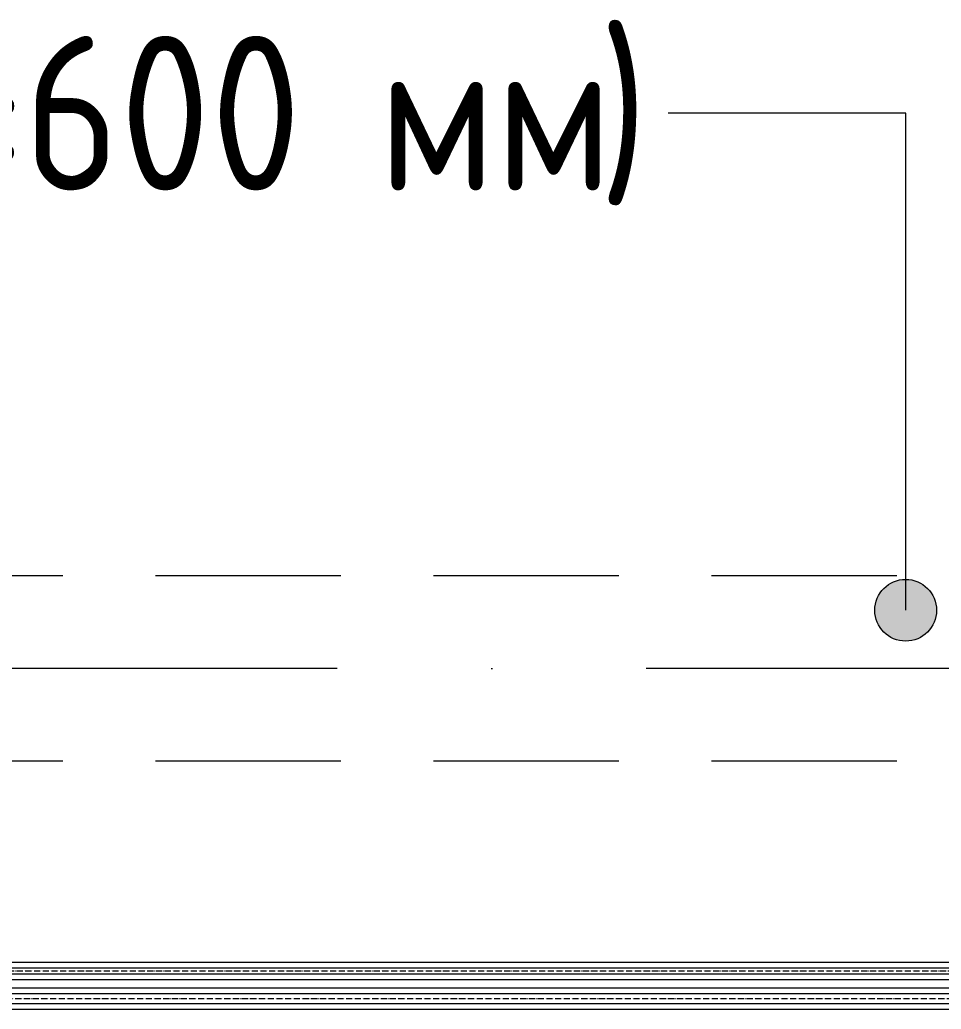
# Model space of a CAD drawing. Header units: millimetres. Extents: x -88595 to 880822, y -1054509 to -148035.
# Drawn here: x 190598 to 192090, y -242104 to -240502 of the extents above; entities that cross this region are included whole.
import ezdxf

# ---------------------------------------------------------------- set-up
doc = ezdxf.new("R2010")
doc.units = ezdxf.units.MM
for name, pattern in [('$0$ADSK_Осевая', [14, 10, -2, 0, -2]), ('ADSK_Линия сетки', [25, 20, -2.5, 0, -2.5]), ('ADSK_Сверху', [4.5, 3, -1.5])]:
    doc.linetypes.add(name, pattern=pattern)
for name, color, linetype, lineweight in [('Аннотация', 7, 'Continuous', 20), ('Изоляция', 7, 'Continuous', 18), ('Линии', 7, 'Continuous', 9), ('Оборудование', 7, 'Continuous', 18), ('Оси', 7, 'Continuous', 9), ('Трубопровод', 7, 'Continuous', 18)]:
    doc.layers.add(name, color=color, linetype=linetype, lineweight=lineweight)
doc.styles.add('GOST Common_3', font='GOST_Common.ttf', dxfattribs={"width": 0.9, "height": 2.5})

# ---------------------------------------------------------------- blocks, each defined once
blk = doc.blocks.new('1 этаж')
at = {"layer": 'Аннотация', "lineweight": 9}
h = blk.add_hatch(color=256, dxfattribs=at)
edge = h.paths.add_edge_path()
edge.add_arc((228162.3, 686856.8), 50, 0, 360)
for p, q in [((227783.8, 687661.7), (227777.7, 687661.7)), ((228162.3, 687661.7), (227783.8, 687661.7)), ((228162.3, 686856.8), (228162.3, 687661.7))]:
    blk.add_line(p, q, dxfattribs=at)
blk.add_circle((228162.3, 686856.8), 50, dxfattribs=at)
at = {"layer": 'Линии', "linetype": 'ADSK_Сверху', "ltscale": 100}
for p, q in [((240297.7, 686912.6), (219832.7, 686912.6)), ((240297.7, 686612.6), (219832.7, 686612.6))]:
    blk.add_line(p, q, dxfattribs=at)
at = {"layer": 'Оси', "linetype": 'ADSK_Линия сетки', "ltscale": 100}
blk.add_line((247242.7, 686762.6), (175520.4, 686762.6), dxfattribs=at)
at = {"layer": 'Аннотация', "style": 'GOST Common_3', "width": 0.9}
for s, p in [(')', (227665.9, 687536.7)), ('=600', (226588.4, 687536.7)), ('мм', (227308.7, 687536.7))]:
    blk.add_text(s, height=250, dxfattribs=at).set_placement(p)

msp = doc.modelspace()

# ---------------------------------------------------------------- linework, layer by layer
at = {"layer": 'Изоляция', "color": 190, "true_color": 0x8000ff}
for p, q in [((193560, -242028), (187597.6, -242028)), ((187589.8, -242055.5), (193560, -242055.5))]:
    msp.add_line(p, q, dxfattribs=at)
at = {"layer": 'Изоляция', "color": 134, "true_color": 0x00a6a6}
for p, q in [((193604.1, -242069.8), (187660.8, -242069.8)), ((187651.8, -242103.7), (193604.1, -242103.7))]:
    msp.add_line(p, q, dxfattribs=at)
at = {"layer": 'Трубопровод', "color": 190, "true_color": 0x8000ff}
for p, q in [((193560, -242037), (187589.8, -242037)), ((187589.8, -242046.5), (193560, -242046.5))]:
    msp.add_line(p, q, dxfattribs=at)
at = {"layer": 'Трубопровод', "color": 190, "linetype": '$0$ADSK_Осевая', "true_color": 0x8000ff}
msp.add_line((187589.8, -242041.8), (193560, -242041.8), dxfattribs=at)
msp.add_line((187589.8, -242041.8), (193560, -242041.8), dxfattribs=at)
at = {"layer": 'Трубопровод', "color": 134, "true_color": 0x00a6a6}
for p, q in [((193604.1, -242078.8), (187651.8, -242078.8)), ((187651.8, -242094.7), (193604.1, -242094.7))]:
    msp.add_line(p, q, dxfattribs=at)
at = {"layer": 'Трубопровод', "color": 134, "linetype": '$0$ADSK_Осевая', "true_color": 0x00a6a6}
msp.add_line((193604.1, -242086.8), (187651.8, -242086.8), dxfattribs=at)
msp.add_line((193604.1, -242086.8), (187651.8, -242086.8), dxfattribs=at)

# ---------------------------------------------------------------- block references
at = {"layer": 'Оборудование', "color": 5, "true_color": 0x0000ff}
msp.add_blockref('1 этаж', (-36129.5, -928314.5), dxfattribs=at)

doc.saveas('drawing.dxf')
